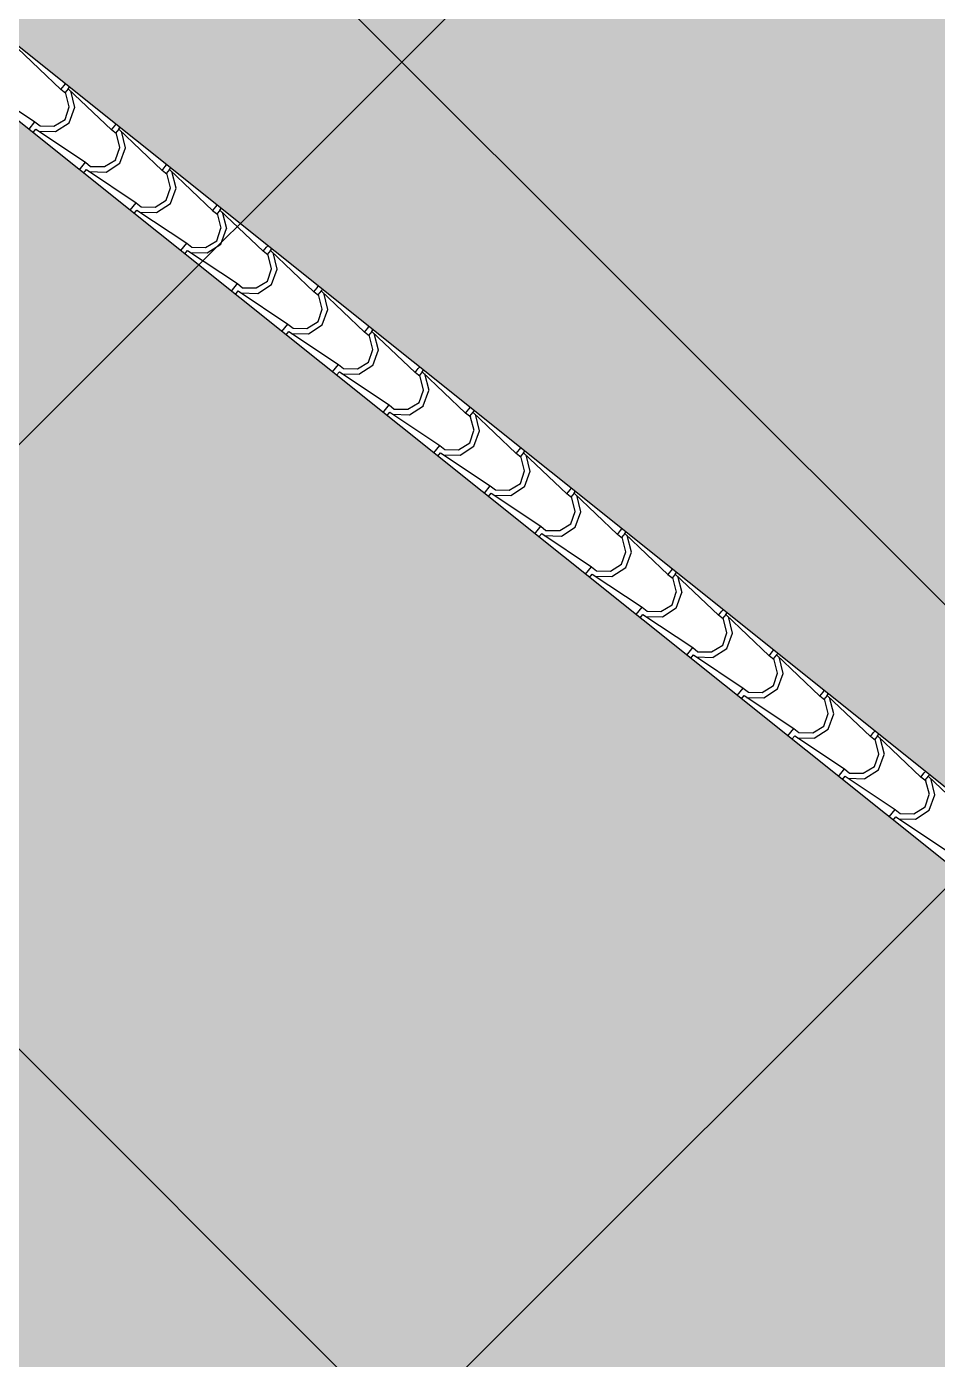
# Model space of a CAD drawing. Header units: millimetres. Extents: x 648844 to 649530, y 1246379 to 1246752.
# Drawn here: x 649280.753 to 649283.102, y 1246558.568 to 1246562.007 of the extents above; entities that cross this region are included whole.
import ezdxf

# ---------------------------------------------------------------- set-up
doc = ezdxf.new("R2010")
doc.units = ezdxf.units.MM
doc.header["$LTSCALE"] = 20
doc.header["$MEASUREMENT"] = 0
doc.layers.get('0').update_dxf_attribs({"linetype": 'CONTINUOUS'})
doc.layers.add('TECHO', color=30, linetype='CONTINUOUS')

# ---------------------------------------------------------------- blocks, each defined once
blk = doc.blocks.new('TEJA45')
at = {"layer": 'TECHO'}
for p, q in [((-2.951697484704049, -1.308165190734027), (-3.069854994335593, -1.208912739388328)), ((-3.145534028330822, -1.284549470664484), (-3.046281576985123, -1.402706980296024)), ((-3.001359493704399, -1.296359515692334), (-3.039169859591645, -1.315264738909722)), ((-2.957716580713537, -1.302133859900632), (-3.001434936966255, -1.296225936410309)), ((-2.943735979030137, -1.30019800379182), (-2.951708902108109, -1.308170926869789)), ((-3.0391459029412, -1.315229121896984), (-3.058051126158588, -1.35303948778423)), ((-3.029513834642891, -1.324882324775018), (-3.04369274836565, -1.355603361677225)), ((-2.998821597585632, -1.310690804050708), (-3.029542634487839, -1.324869717773467)), ((-2.963397067206301, -1.315275886081), (-2.998844276483048, -1.310549618818627)), ((-2.951708902108209, -1.327076133771623), (-2.963524656421839, -1.315260379457996)), ((-2.934283375579234, -1.309650607242723), (-2.951708902108116, -1.327076133771605)), ((-2.833540014100954, -1.426322911206864), (-2.951697523732498, -1.327070459861165)), ((-3.058227097509651, -1.352923938697906), (-3.052319174019324, -1.39664229495062)), ((-3.043859905866945, -1.355620720871823), (-3.039133638604568, -1.391067930148573)), ((-3.046234936617125, -1.402696961378805), (-3.049801996208117, -1.406264020969793)), ((-3.046234936617132, -1.402696961378801), (-3.036782333166229, -1.393244357927898)), ((-3.039145484028822, -1.390881207065195), (-3.027329729715191, -1.402696961378822)), ((-3.027329729715319, -1.402696961378808), (-3.036782333166222, -1.412149564829711)), ((-3.027376307857871, -1.402706941267724), (-2.928123856512173, -1.520864450899264)), ((-3.036782333166229, -1.412149564829722), (-3.040349392757221, -1.415716624420718)), ((-2.920988373062443, -1.433386853144871), (-2.93989359627983, -1.471197219032117)), ((-2.911357425872332, -1.4430387879666), (-2.925536339595091, -1.473759824868807)), ((-2.883201762456508, -1.414517045571095), (-2.921012128343754, -1.433422268788483)), ((-2.880665134394938, -1.428847212821609), (-2.911386171297146, -1.443026126544368)), ((-2.839558204278752, -1.420292435457334), (-2.883276560531471, -1.414384511967011)), ((-2.845240586117313, -1.433433336695291), (-2.88068779539406, -1.428707069432917)), ((-2.833551358971931, -1.445233676907893), (-2.845367113285562, -1.433417922594266)), ((-2.82557843589386, -1.418355546928094), (-2.833551358971832, -1.426328470006062)), ((-2.816125832442957, -1.427808150378997), (-2.833551358971832, -1.445233676907872)), ((-2.94006852195313, -1.471082315131714), (-2.934160598462803, -1.514800671384428)), ((-2.925702455252711, -1.473777201960754), (-2.920976187990334, -1.509224411237504)), ((-2.715382543497938, -1.544480631679626), (-2.833540053129482, -1.445228180333928)), ((-2.928077393480862, -1.520854504515082), (-2.918624790029959, -1.511401901064179)), ((-2.920987940892545, -1.509038750201469), (-2.909172186578914, -1.520854504515096)), ((-2.928077393480848, -1.520854504515079), (-2.931644453071847, -1.524421564106078)), ((-2.918624790029945, -1.530307107965989), (-2.922191849620937, -1.533874167556977)), ((-2.909172186579042, -1.520854504515082), (-2.918624790029945, -1.530307107965985)), ((-2.90921858738551, -1.520864411870264), (-2.809966136039812, -1.639021921501804)), ((-2.765044031208639, -1.53267457544986), (-2.802854397095885, -1.551579798667248)), ((-2.762508671203413, -1.547003621592122), (-2.793229708105621, -1.561182535314881)), ((-2.721399827845794, -1.538451011013787), (-2.765118184098512, -1.532543087523464)), ((-2.727084105028339, -1.551590787309578), (-2.762531314305086, -1.546864520047205)), ((-2.70742089275759, -1.536513090064368), (-2.715393815835554, -1.544486013142333)), ((-2.697968289306687, -1.545965693515264), (-2.715393815835561, -1.563391220044142)), ((-2.802830843183706, -1.551544584392804), (-2.821736066401094, -1.58935495028005)), ((-2.793201017101389, -1.561195251157347), (-2.807379930824148, -1.591916288059554)), ((-2.715393815835654, -1.563391220044164), (-2.727209570149284, -1.551575465730537)), ((-2.597225072894837, -1.662638352152463), (-2.715382582526381, -1.563385900806765)), ((-2.821909946396609, -1.589240691565525), (-2.816002022906282, -1.63295904781824)), ((-2.807545004638243, -1.591933683051483), (-2.802818737375866, -1.627380892328233)), ((-2.809919850344571, -1.639012047651349), (-2.813486909935563, -1.642579107242341)), ((-2.809919850344592, -1.639012047651342), (-2.800467246893689, -1.629559444200439)), ((-2.800467246893675, -1.648464651102259), (-2.80403430648466, -1.652031710693247)), ((-2.802830397756267, -1.627196293337743), (-2.791014643442637, -1.63901204765137)), ((-2.791014643442779, -1.639012047651352), (-2.800467246893682, -1.648464651102255)), ((-2.791060866912552, -1.639021882473511), (-2.691808415566854, -1.757179392105051)), ((-2.646886299960727, -1.650832105328611), (-2.684696665847973, -1.669737328545999)), ((-2.603241451412842, -1.656609586570244), (-2.64695980766556, -1.650701663079921)), ((-2.684673313304934, -1.669702315640684), (-2.703578536522322, -1.70751268152793)), ((-2.675044608331199, -1.679351714349746), (-2.689223522053958, -1.710072751251953)), ((-2.644352208011057, -1.665160030362259), (-2.675073244913264, -1.679338944085018)), ((-2.608927623939351, -1.669748237923873), (-2.644374833216098, -1.665021970661499)), ((-2.597236272699377, -1.681548763180434), (-2.609052027013007, -1.669733008866807)), ((-2.589263349621319, -1.654670633200642), (-2.597236272699284, -1.662643556278606)), ((-2.579810746170416, -1.664123236651537), (-2.597236272699291, -1.681548763180416)), ((-2.479067602291742, -1.780796072625296), (-2.597225111923287, -1.681543621279598)), ((-2.703751370840337, -1.707399067997532), (-2.69784344735001, -1.751117424250246)), ((-2.689387554024243, -1.710090164138617), (-2.684661286761866, -1.745537373415367)), ((-2.691762307208315, -1.757169590787623), (-2.682309703757412, -1.74771698733672)), ((-2.68467285461999, -1.745353836474017), (-2.672857100306359, -1.757169590787644)), ((-2.6917623072083, -1.757169590787623), (-2.695329366799299, -1.760736650378618)), ((-2.682309703757404, -1.766622194238533), (-2.685876763348396, -1.770189253829525)), ((-2.672857100306501, -1.757169590787626), (-2.682309703757404, -1.766622194238529)), ((-2.672903146439751, -1.757179353076573), (-2.573650695094052, -1.875336862708114)), ((-2.566515783426183, -1.787860046888596), (-2.585421006643571, -1.825670412775843)), ((-2.528728568712808, -1.768989635207362), (-2.566538934600054, -1.78789485842475)), ((-2.526195744820356, -1.783316439133152), (-2.556916781722563, -1.797495352855911)), ((-2.485083074978959, -1.774768162126826), (-2.528801431231678, -1.768860238636503)), ((-2.490771142848558, -1.787905688538405), (-2.526218352125305, -1.783179421276031)), ((-2.479078729563099, -1.799706306316704), (-2.49089448387673, -1.787890552003077)), ((-2.471105806485042, -1.772828176336908), (-2.479078729563014, -1.780801099414884)), ((-2.461653203034139, -1.782280779787811), (-2.479078729563021, -1.799706306316693)), ((-2.556888199560625, -1.797508177541324), (-2.571067113283384, -1.828229214443532)), ((-2.360910131688691, -1.898953793098098), (-2.479067641320235, -1.799701341752399)), ((-2.585592795284057, -1.825557444429538), (-2.579684871793731, -1.869275800682253)), ((-2.571230103409881, -1.828246645228447), (-2.566503836147504, -1.863693854505197)), ((-2.57360476407203, -1.8753271339239), (-2.577171823663022, -1.878894193514888)), ((-2.573604764072044, -1.875327133923896), (-2.564152160621141, -1.865874530472993)), ((-2.564152160621134, -1.88477973737481), (-2.567719220212119, -1.888346796965795)), ((-2.566515311483712, -1.863511379610291), (-2.554699557170082, -1.875327133923918)), ((-2.554699557170231, -1.8753271339239), (-2.564152160621134, -1.884779737374803)), ((-2.554745425967099, -1.875336823679472), (-2.4554929746214, -1.993494333311013)), ((-2.410570837464945, -1.887147165086127), (-2.448381203352191, -1.906052388303515)), ((-2.366924698544189, -1.892926737683524), (-2.410643054796907, -1.887018814193201)), ((-2.352948263348772, -1.890985719473182), (-2.360921186426737, -1.898958642551147)), ((-2.448358253547411, -1.906017778136452), (-2.467263476764799, -1.943828144023698)), ((-2.438731790789681, -1.915664640732071), (-2.452910704512441, -1.946385677634279)), ((-2.408039281628007, -1.901472847903293), (-2.438760318530214, -1.915651761626052)), ((-2.37261466176048, -1.906063139152575), (-2.408061871037226, -1.901336871890202)), ((-2.360921186426822, -1.917863849452974), (-2.372736940740452, -1.906048095139347)), ((-2.343495659897869, -1.900438322924082), (-2.360921186426744, -1.91786384945296)), ((-2.242752661085596, -2.017111513570935), (-2.36091017071714, -1.917859062225236)), ((-2.467434219727544, -1.943715820863346), (-2.461526296237217, -1.987434177116061)), ((-2.453072652795534, -1.946403126318273), (-2.448346385533156, -1.981850335595023)), ((-2.455447220935753, -1.993484677060163), (-2.459014280526745, -1.997051736651155)), ((-2.455447220935774, -1.993484677060167), (-2.445994617484871, -1.984032073609264)), ((-2.448357768347435, -1.981668922746564), (-2.436542014033805, -1.993484677060192)), ((-2.436542014033954, -1.993484677060167), (-2.445994617484857, -2.00293728051107)), ((-2.436587705494148, -1.993494294282709), (-2.337335254148449, -2.111651803914249)), ((-2.445994617484857, -2.002937280511077), (-2.449561677075849, -2.006504340102069)), ((-2.330200723668653, -2.024175509384364), (-2.349105946886041, -2.06198587527161)), ((-2.292413106217047, -2.005304694964895), (-2.330223472104294, -2.024209918182283)), ((-2.289882818437306, -2.01962925667419), (-2.320603855339513, -2.033808170396949)), ((-2.248766322111209, -2.011085313239978), (-2.292484678363927, -2.005177389749655)), ((-2.254458180670589, -2.024220589766987), (-2.289905389947336, -2.019494322504613)), ((-2.242763643290544, -2.036021392589245), (-2.254579397604175, -2.024205638275618)), ((-2.234790720212501, -2.009143262609456), (-2.242763643290466, -2.017116185687421)), ((-2.225338116761598, -2.018595866060352), (-2.242763643290473, -2.03602139258923)), ((-2.349275644170781, -2.061874197298959), (-2.343367720680455, -2.105592553551674)), ((-2.320575382019115, -2.03382110392365), (-2.334754295741874, -2.064542140825857)), ((-2.124595190482452, -2.135269234043804), (-2.242752700113996, -2.036016782698105)), ((-2.3349152021813, -2.064559607407208), (-2.330188934918922, -2.100006816683958)), ((-2.337289677799482, -2.111642220196437), (-2.340856737390475, -2.115209279787429)), ((-2.337289677799497, -2.111642220196437), (-2.327837074348594, -2.102189616745534)), ((-2.327837074348587, -2.121094823647347), (-2.331404133939571, -2.124661883238335)), ((-2.330200225211158, -2.099826465882838), (-2.318384470897527, -2.111642220196465)), ((-2.318384470897684, -2.11164222019644), (-2.327837074348587, -2.121094823647343)), ((-2.31842998502119, -2.111651764885952), (-2.219177533675492, -2.229809274517493)), ((-2.174255374969171, -2.123462224843657), (-2.212065740856417, -2.142367448061044)), ((-2.13060794567825, -2.129243888796434), (-2.174326301930968, -2.123335965306111)), ((-2.116633177076224, -2.12730080574573), (-2.124606100154196, -2.135273728823698)), ((-2.212043193789889, -2.142333240632247), (-2.230948417007276, -2.180143606519493)), ((-2.202418973248939, -2.151977567116056), (-2.216597886971698, -2.182698604018263)), ((-2.17172635524495, -2.137785665444323), (-2.202447392147157, -2.151964579167082)), ((-2.136301699582951, -2.1423780403811), (-2.171748908859698, -2.137651773118726)), ((-2.124606100154267, -2.154178935725515), (-2.136421854467898, -2.142363181411888)), ((-2.107180573625321, -2.136753409196629), (-2.124606100154203, -2.154178935725511)), ((-2.006437719879479, -2.253426954516531), (-2.124595229511023, -2.154174503170832)), ((-2.231117068614253, -2.180032573732767), (-2.225209145123927, -2.223750929985481)), ((-2.216757751567307, -2.182716088494338), (-2.21203148430493, -2.218163297771088)), ((-2.219132134663212, -2.229799763332714), (-2.222699194254211, -2.233366822923713)), ((-2.219132134663226, -2.229799763332704), (-2.209679531212323, -2.220347159881801)), ((-2.21204268207488, -2.217984009019112), (-2.20022692776125, -2.229799763332739)), ((-2.200226927761413, -2.229799763332711), (-2.209679531212316, -2.239252366783614)), ((-2.200272264548389, -2.229809235489022), (-2.10101981320269, -2.347966745120562)), ((-2.209679531212316, -2.239252366783628), (-2.213246590803301, -2.242819426374613)), ((-2.093885663911145, -2.260490971880152), (-2.112790887128533, -2.298301337767398)), ((-2.056097643721237, -2.241619754722393), (-2.093908009608484, -2.260524977939781)), ((-2.0535698920526, -2.25594207421446), (-2.084290928954807, -2.270120987937219)), ((-2.012449569244382, -2.247402464353016), (-2.0561679254971, -2.241494540862693)), ((-2.01814521849397, -2.260535490995387), (-2.053592427770717, -2.255809223733014)), ((-2.00644855701799, -2.272336478861785), (-2.01826431133162, -2.260520724548158)), ((-1.998475633939961, -2.245458348881996), (-2.006448557017933, -2.253431271959968)), ((-1.989023030489065, -2.254910952332899), (-2.00644855701794, -2.272336478861774)), ((-2.112958493057739, -2.298190950166578), (-2.107050569567413, -2.341909306419293)), ((-2.098600300952711, -2.300872569585966), (-2.093874033690334, -2.336319778862716)), ((-2.084262564478372, -2.270134030307631), (-2.098441478201131, -2.300855067209838)), ((-1.888280249276384, -2.371584674989364), (-2.006437758907929, -2.272332223643666)), ((-2.100974591526956, -2.347957306468981), (-2.091521988076053, -2.338504703018078)), ((-2.093885138938603, -2.336141552155386), (-2.082069384624972, -2.347957306469013)), ((-2.100974591526949, -2.347957306468984), (-2.104541651117941, -2.351524366059977)), ((-2.091521988076053, -2.357409909919891), (-2.095089047667038, -2.36097696951088)), ((-2.08206938462515, -2.347957306468984), (-2.091521988076053, -2.357409909919888)), ((-2.082114544075594, -2.347966706092084), (-1.982862092729896, -2.466124215723625)), ((-1.937939912473382, -2.359777284601172), (-1.975750278360628, -2.37868250781856)), ((-1.894291192809604, -2.365561039909714), (-1.938009549062322, -2.359653116419391)), ((-1.880318090803684, -2.36361589201827), (-1.888291013881656, -2.371588815096242)), ((-1.870865487352781, -2.37306849546917), (-1.888291013881656, -2.390494021998048)), ((-1.975728134032373, -2.378648703128039), (-1.994633357249761, -2.416459069015286)), ((-1.966106155707806, -2.388290493499209), (-1.980285069430565, -2.419011530401416)), ((-1.935413428861892, -2.374098482985353), (-1.9661344657641, -2.388277396708112)), ((-1.899988737404087, -2.378692941609803), (-1.935435946680833, -2.373966674347429)), ((-1.888291013881712, -2.390494021998055), (-1.900106768195343, -2.378678267684428)), ((-1.770122778673276, -2.489742395462201), (-1.88828028830482, -2.390489944116503)), ((-1.994799917501467, -2.416349326598581), (-1.988891994011141, -2.460067682851296)), ((-1.980442850338477, -2.419029050674897), (-1.9757165830761, -2.454476259951647)), ((-1.982817048390672, -2.466114849605258), (-1.986384107981671, -2.469681909196254)), ((-1.982817048390686, -2.466114849605255), (-1.973364444939783, -2.456662246154352)), ((-1.973364444939769, -2.475567453056165), (-1.976931504530761, -2.479134512647157)), ((-1.975727595802326, -2.45429909529166), (-1.963911841488695, -2.466114849605287)), ((-1.963911841488866, -2.466114849605262), (-1.973364444939769, -2.475567453056165)), ((-1.963956823602786, -2.466124176695153), (-1.864704372257087, -2.584281686326694)), ((-1.857570604153629, -2.496806434375973), (-1.876475827371017, -2.534616800263219)), ((-1.847949746937246, -2.506446956690787), (-1.862128660660005, -2.537167993592995)), ((-1.81978218122547, -2.477934814479919), (-1.857592547112716, -2.496840037697307)), ((-1.817256965671191, -2.49225489175625), (-1.847978002573399, -2.506433805479009)), ((-1.776132816376645, -2.483719615466171), (-1.819851172629363, -2.477811691975848)), ((-1.781832256316001, -2.496850392223973), (-1.817279465592748, -2.492124124961599)), ((-1.770133470745435, -2.508651565134326), (-1.781949225059066, -2.496835810820698)), ((-1.762160547667406, -2.481773435154544), (-1.770133470745378, -2.489746358232519)), ((-1.752707944216503, -2.49122603860544), (-1.770133470745392, -2.508651565134326)), ((-1.651965308070274, -2.607900115934964), (-1.770122817701818, -2.508647664589265)), ((-1.876641341944946, -2.534507703032396), (-1.87073341845462, -2.578226059285111)), ((-1.862285399724364, -2.537185531762926), (-1.857559132461986, -2.572632741039676)), ((-1.864659505254409, -2.584272392741529), (-1.855206901803506, -2.574819789290625)), ((-1.857570052666048, -2.572456638427933), (-1.845754298352418, -2.584272392741561)), ((-1.864659505254394, -2.584272392741536), (-1.868226564845386, -2.587839452332524)), ((-1.855206901803506, -2.593724996192442), (-1.85877396139449, -2.597292055783427)), ((-1.845754298352588, -2.584272392741532), (-1.855206901803491, -2.593724996192435)), ((-1.845799103129842, -2.584281647298393), (-1.746546651784143, -2.702439156929936)), ((-1.701624449977572, -2.596092344358674), (-1.739434815864819, -2.614997567576061)), ((-1.699100502478842, -2.610411300526387), (-1.729821539381049, -2.624590214249146)), ((-1.657974439942784, -2.601878191022749), (-1.701692796195502, -2.595970267532426)), ((-1.663675775226118, -2.615007842838384), (-1.699122984502864, -2.61028157557601)), ((-1.644003004531143, -2.599930978290818), (-1.651975927609115, -2.60790390136879)), ((-1.634550401080247, -2.609383581741717), (-1.651975927609115, -2.626809108270585)), ((-1.73941307427485, -2.614964165623807), (-1.758318297492238, -2.652774531511053)), ((-1.729793338166296, -2.624603419881542), (-1.743972251889055, -2.655324456783749)), ((-1.651975927609158, -2.626809108270596), (-1.663791681922788, -2.614993353956969)), ((-1.533807837467222, -2.72605783640776), (-1.651965347098766, -2.626805385062063)), ((-1.758482766388425, -2.652666079466204), (-1.752574842898099, -2.696384435718921)), ((-1.74412794911013, -2.655342012851861), (-1.739401681847752, -2.690789222128609)), ((-1.746501962118131, -2.702429935877808), (-1.750069021709123, -2.7059969954688)), ((-1.746501962118138, -2.702429935877801), (-1.737049358667235, -2.692977332426899)), ((-1.737049358667228, -2.711882539328702), (-1.74061641825822, -2.715449598919694)), ((-1.739412509529771, -2.690614181564206), (-1.72759675521614, -2.702429935877833)), ((-1.727596755216325, -2.702429935877797), (-1.737049358667228, -2.711882539328698)), ((-1.727641382657168, -2.702439117901289), (-1.62838893131147, -2.820596627532831)), ((-1.583466718729703, -2.714249874237447), (-1.621277084616949, -2.733155097454834)), ((-1.539816063508901, -2.720036766579328), (-1.583534419761619, -2.714128843089005)), ((-1.621255544396092, -2.733121896871717), (-1.64016076761348, -2.770932262758963)), ((-1.611636929396113, -2.742759883073942), (-1.625815843118872, -2.77348091997615)), ((-1.580944039287303, -2.7285677092969), (-1.61166507618951, -2.742746623019661)), ((-1.545519294137577, -2.733165293452616), (-1.580966503414324, -2.728439026190243)), ((-1.53381838447288, -2.744966651406866), (-1.545634138786511, -2.733150897093239)), ((-1.525845461394866, -2.718088521427086), (-1.533818384472845, -2.726061444505063)), ((-1.51639285794397, -2.727541124877987), (-1.533818384472845, -2.744966651406861)), ((-1.415650366864114, -2.844215556880595), (-1.533807876495658, -2.744963105534897)), ((-1.640324190831912, -2.770824455900016), (-1.634416267341585, -2.814542812152732)), ((-1.625970498495889, -2.773498493940787), (-1.621244231233511, -2.808945703217535)), ((-1.628344418981868, -2.820587479014073), (-1.618891815530965, -2.811134875563171)), ((-1.621254966393494, -2.808771724700478), (-1.609439212079863, -2.820587479014105)), ((-1.628344418981861, -2.820587479014081), (-1.631911478572853, -2.824154538605073)), ((-1.618891815530958, -2.830040082464977), (-1.622458875121943, -2.833607142055964)), ((-1.609439212080055, -2.820587479014074), (-1.618891815530958, -2.830040082464976)), ((-1.609483662184388, -2.820596588504353), (-1.51023121083869, -2.938754098135895)), ((-1.503098014517342, -2.851279628119626), (-1.522003237734729, -2.889089994006872)), ((-1.46530898748177, -2.832407404116191), (-1.503119353369016, -2.851312627333577)), ((-1.462787576096609, -2.846724118067796), (-1.493508612998816, -2.860903031790556)), ((-1.421657687075943, -2.838195342135784), (-1.465376043328661, -2.832287418645461)), ((-1.427362813048141, -2.851322744066966), (-1.462810022324888, -2.846596476804592)), ((-1.415660841336603, -2.863124194543138), (-1.427476595650234, -2.851308440229511)), ((-1.407687918258596, -2.836246064563362), (-1.415660841336567, -2.84421898764133)), ((-1.3982353148077, -2.845698668014265), (-1.415660841336575, -2.86312419454314)), ((-1.52216561527564, -2.888982832332024), (-1.516257691785313, -2.93270118858474)), ((-1.49348052062517, -2.860916346264695), (-1.507659434347929, -2.891637383166902)), ((-1.297492896261055, -2.962373277353398), (-1.415650405892599, -2.8631208260077)), ((-1.507813047881541, -2.891654975030615), (-1.503086780619164, -2.927102184307364)), ((-1.510186875845584, -2.938745022150348), (-1.513753935436576, -2.942312081741342)), ((-1.510186875845591, -2.938745022150343), (-1.500734272394688, -2.929292418699442)), ((-1.500734272394688, -2.948197625601257), (-1.50430133198568, -2.95176468519225)), ((-1.503097423257216, -2.92692926783675), (-1.491281668943586, -2.938745022150377)), ((-1.491281668943785, -2.938745022150346), (-1.500734272394688, -2.948197625601248)), ((-1.491325941711573, -2.938754059107428), (-1.392073490365874, -3.05691156873897)), ((-1.3471512562339, -2.950564933994952), (-1.384961622121146, -2.969470157212339)), ((-1.303499310642067, -2.956353917692363), (-1.347217666894785, -2.95044599420204)), ((-1.289530375122325, -2.954403607699636), (-1.297503298200297, -2.962376530777604)), ((-1.384940484638584, -2.969437359367509), (-1.403845707855972, -3.007247725254755)), ((-1.375324111854219, -2.979072809455447), (-1.389503025576978, -3.009793846357654)), ((-1.344631112905077, -2.964880526838311), (-1.375352149807284, -2.979059440561072)), ((-1.30920633195916, -2.969480194681257), (-1.344653541235907, -2.964753927418883)), ((-1.297503298200326, -2.98128173767941), (-1.309319052513956, -2.969465983365783)), ((-1.280077771671422, -2.963856211150533), (-1.297503298200297, -2.981281737679408)), ((-1.17933542565796, -3.080530997826234), (-1.297492935289505, -2.981278546480535)), ((-1.40400703971887, -3.007141208767635), (-1.398099116228543, -3.050859565020351)), ((-1.389655597267307, -3.009811456119547), (-1.38492933000493, -3.045258665396295)), ((-1.392029332709313, -3.056902565286622), (-1.395596392300305, -3.060469624877616)), ((-1.39202933270932, -3.056902565286615), (-1.382576729258417, -3.047449961835714)), ((-1.384939880120939, -3.045086810973022), (-1.373124125807308, -3.056902565286649)), ((-1.373124125807507, -3.056902565286615), (-1.38257672925841, -3.066355168737516)), ((-1.373168221238906, -3.056911529710316), (-1.273915769893208, -3.175069039341858)), ((-1.38257672925841, -3.066355168737525), (-1.386143788849402, -3.069922228328515)), ((-1.266782954759819, -3.087595090615395), (-1.285688177977207, -3.125405456502641)), ((-1.228993524985981, -3.068722463873701), (-1.266803890873227, -3.087627687091087)), ((-1.226474649713545, -3.083036935608828), (-1.257195686615752, -3.097215849331588)), ((-1.185340934208199, -3.074512493248939), (-1.229059290460917, -3.068604569758616)), ((-1.191049850870634, -3.087637645295489), (-1.226497060147381, -3.082911378033115)), ((-1.179345755064048, -3.099439280815682), (-1.191161509377679, -3.087623526502055)), ((-1.171372831986048, -3.072561150835908), (-1.17934575506402, -3.08053407391388)), ((-1.161920228535152, -3.082013754286805), (-1.179345755064027, -3.099439280815679)), ((-1.285848464162349, -3.125299585201443), (-1.279940540672023, -3.169017941454159)), ((-1.271498146653059, -3.127967937208478), (-1.266771879390681, -3.163415146485226)), ((-1.257167703084427, -3.097229272648676), (-1.271346616807186, -3.127950309550883)), ((-1.061177955054944, -3.198688718298998), (-1.179335464686488, -3.099436266953299)), ((-1.266782336984662, -3.163244354109294), (-1.254966582671031, -3.175060108422921)), ((-1.273871789573036, -3.175060108422898), (-1.277438849164028, -3.17862716801389)), ((-1.27387178957305, -3.17506010842289), (-1.264419186122147, -3.165607504971989)), ((-1.26441918612214, -3.184512711873795), (-1.267986245713132, -3.188079771464787)), ((-1.25496658267123, -3.175060108422885), (-1.264419186122133, -3.184512711873786)), ((-1.255010500765955, -3.175069000313561), (-1.155758049420257, -3.293226509945104)), ((-1.110835793738119, -3.186879993752481), (-1.148646159625365, -3.205785216969867)), ((-1.067182557776142, -3.192671068805273), (-1.110900914028861, -3.18676314531495)), ((-1.053215288849778, -3.190718693972176), (-1.06118821192775, -3.198691617050144)), ((-1.148625424881047, -3.205752821863278), (-1.167530648098435, -3.243563187750524)), ((-1.139011294313853, -3.215385735840252), (-1.153190208036612, -3.24610677274246)), ((-1.108318186521188, -3.201193344378961), (-1.139039223423396, -3.215372258101722)), ((-1.072893369781191, -3.20579509590984), (-1.108340579057938, -3.201068828647466)), ((-1.061188211927771, -3.217596823951954), (-1.073003966241401, -3.205781069638327)), ((-1.043762685398882, -3.200171297423076), (-1.061188211927757, -3.217596823951951)), ((-0.9430204844518499, -3.316846438771833), (-1.061177994083394, -3.217593987426135)), ((-1.167689888606077, -3.243457961633453), (-1.16178196511575, -3.287176317886169)), ((-1.153340696038832, -3.246124418297407), (-1.148614428776455, -3.281571627574156)), ((-1.155714246436766, -3.293217651559162), (-1.159281306027758, -3.296784711150153)), ((-1.155714246436773, -3.293217651559161), (-1.14626164298587, -3.283765048108259)), ((-1.148624793848384, -3.281401897245566), (-1.136809039534754, -3.293217651559193)), ((-1.136809039534967, -3.293217651559159), (-1.14626164298587, -3.30267025501006)), ((-1.136852780293168, -3.293226470916625), (-1.03760032894747, -3.411383980548168)), ((-1.14626164298587, -3.302670255010067), (-1.149828702576862, -3.306237314601058)), ((-1.030467895002317, -3.323910553111215), (-1.049373118219705, -3.361720918998461)), ((-1.020854885543294, -3.333542199031832), (-1.035033799266053, -3.36426323593404)), ((-0.9926780624902207, -3.305037523631229), (-1.030488428377467, -3.323942746848616)), ((-0.9901617233296705, -3.319349753149474), (-1.020882760231878, -3.333528666872235)), ((-0.9490241813413647, -3.310829644361974), (-0.9927425375940828, -3.304921720871651)), ((-0.9547368886917553, -3.32395254652419), (-0.9901840979685019, -3.319226279261816)), ((-0.9430306687914936, -3.335754367088226), (-0.9548464231051241, -3.323938612774599)), ((-0.9350577457135074, -3.30887623710845), (-0.9430306687914793, -3.316849160186418)), ((-0.9256051422626115, -3.318328840559349), (-0.9430306687914793, -3.335754367088221)), ((-0.8248630138487556, -3.435004159244665), (-0.9430205234802997, -3.335751707898966)), ((-1.049531313049314, -3.361616338069064), (-1.043623389558988, -3.40533469432178)), ((-1.035183245424484, -3.364280899387238), (-1.030456978162107, -3.399728108663986)), ((-1.037556703300503, -3.411375194695433), (-1.0281040998496, -3.401922591244531)), ((-1.030467250712107, -3.399559440381838), (-1.018651496398476, -3.411375194695465)), ((-1.037556703300496, -3.411375194695436), (-1.041123762891495, -3.414942254286435)), ((-1.028104099849593, -3.420827798146338), (-1.031671159440585, -3.424394857737328)), ((-1.018651496398689, -3.411375194695433), (-1.028104099849593, -3.420827798146334)), ((-1.018695059820502, -3.411383941519517), (-0.9194426084748031, -3.52954145115106))]:
    blk.add_line(p, q, dxfattribs=at)

msp = doc.modelspace()

# ---------------------------------------------------------------- hatches: boundary and pattern name
h = msp.add_hatch()
h.set_pattern_fill('ANSI37', color=4, scale=20, style=0)
h.set_pattern_definition([(45, (-526.4316489867633, -3378.367883687839), (-1.767766952966369, 1.767766952966369), []), (135, (-526.4316489867633, -3378.367883687839), (-1.767766952966369, -1.767766952966369), [])])
h.paths.add_polyline_path([(649227.1070225898, 1246567.94119936), (649231.6771613231, 1246532.207660218), (649229.0601248409, 1246515.25948995), (649314.6874600542, 1246516.703207979), (649306.9879679593, 1246570.059864507)])
h.paths.add_polyline_path([(649257.7023071024, 1246528.978252781), (649287.2058541841, 1246528.978252781), (649287.2058541841, 1246534.492441051), (649257.7023071024, 1246534.492441051)], flags=24)
at = {"layer": 'TECHO'}
h = msp.add_hatch(dxfattribs=at)
h.set_pattern_fill('SPANTILE', color=9, scale=0.2049999999999999, angle=114.7224991800267, style=0, pattern_type=2)
h.set_pattern_definition([(91.37722448474382, (649228.872695296, 1246571.230990241), (0.0682071460267748, -2.467584469708936), [0.1893117599999998, -4.543480804999995]), (186.3469244847441, (649228.868145364, 1246571.420247257), (-0.2264059085777061, 0.1810810994032877), [0.01639999999999992, -0.1885999999999994]), (6.346924484744093, (649228.6625888676, 1246571.413884332), (0.2264059085777061, -0.1810810994032878), [0.05739999999999985, -0.1475999999999994]), (276.3469244847441, (649228.7196370488, 1246571.420229806), (-0.1810810994032877, -0.226405908577706), [0.0205, -0.1845]), (96.34692448474402, (649228.8522991317, 1246571.414359394), (0.1810810994032876, 0.2264059085777061), [0.02049999999999999, -0.1844999999999999]), (6.346924484744093, (649228.8500328913, 1246571.434733745), (0.2264059085777061, -0.1810810994032878), [0.01639999999999993, -0.1885999999999994]), (6.346924484744093, (649228.6644018601, 1246571.397584852), (0.2264059085777061, -0.1810810994032878), [0.04099999999999986, -0.1639999999999994]), (281.3166244847441, (649228.7051505608, 1246571.402117333), (0.4756906117260833, -2.422260054542764), [0.189311759999999, -4.543480804999968]), (313.6508244847441, (649228.7062836812, 1246571.391930158), (-3.033923798446827, 3.169030816523186), [0.05412163999999995, -5.358033749999993]), (347.9120244847441, (649228.7436417467, 1246571.352770007), (0.4301494649268827, -0.1584183596341564), [0.05186130999999976, -0.596405474999996]), (24.78182448474418, (649228.79435318, 1246571.341909503), (-0.3848247281260904, -0.2490679976808363), [0.05186131, -0.5964054749999999]), (59.04302448474405, (649228.8414386284, 1246571.363647961), (2.263401555616731, 3.758252696252264), [0.05412163999999998, -5.358033749999997]), (346.1220244847441, (649228.7522425535, 1246571.368165173), (-2.331827793774861, 0.5656893258233497), [0.04150942499999999, -4.109424259999999]), (26.57182448474416, (649228.7925401876, 1246571.358208984), (2.150528179267808, 1.064262102748422), [0.04150942499999997, -4.109424259999997]), (58.94152448474409, (649228.8296650852, 1246571.376776886), (1.742825978813584, 2.875288288087373), [0.04387184499999999, -4.343319624999998]), (313.7523244847441, (649228.7219032891, 1246571.399855455), (-2.332048156557683, 2.422039745242811), [0.043871845, -4.343319624999999])])
h.paths.add_polyline_path([(649284.5521512101, 1246558.900853708), (649279.8307597019, 1246562.677057122), (649291.2482156662, 1246563.947021569), (649287.472012252, 1246559.225630061)])
h = msp.add_hatch(dxfattribs=at)
h.set_pattern_fill('SPANTILE', color=9, scale=0.2049999999999999, angle=384.7224991800267, style=0, pattern_type=2)
h.set_pattern_definition([(181.3772244847441, (649228.8454829595, 1246571.623990761), (2.467584469708937, 0.06820714602677469), [0.18931176, -4.543480805]), (276.3469244847441, (649228.6562259432, 1246571.619440829), (-0.1810810994032876, -0.2264059085777061), [0.01639999999999999, -0.1886]), (96.34692448474402, (649228.6625888676, 1246571.413884332), (0.1810810994032876, 0.226405908577706), [0.05739999999999997, -0.1475999999999999]), (6.346924484744093, (649228.6562433942, 1246571.470932514), (0.2264059085777061, -0.1810810994032876), [0.02049999999999993, -0.1844999999999994]), (186.3469244847441, (649228.6621138059, 1246571.603594597), (-0.2264059085777061, 0.1810810994032876), [0.02049999999999992, -0.1844999999999994]), (96.34692448474402, (649228.6417394552, 1246571.601328356), (0.1810810994032876, 0.226405908577706), [0.01639999999999998, -0.1885999999999999]), (96.34692448474402, (649228.6788883478, 1246571.415697325), (0.1810810994032876, 0.226405908577706), [0.04099999999999997, -0.1639999999999999]), (11.31662448474413, (649228.6743558669, 1246571.456446026), (2.422260054542765, 0.4756906117260837), [0.1893117599999994, -4.543480804999982]), (43.65082448474411, (649228.6845430426, 1246571.457579147), (-3.169030816523185, -3.033923798446827), [0.05412163999999987, -5.358033749999983]), (77.91202448474405, (649228.7237031931, 1246571.494937211), (0.1584183596341563, 0.4301494649268827), [0.05186130999999988, -0.5964054749999979]), (114.7818244847441, (649228.7345636964, 1246571.545648645), (0.2490679976808364, -0.3848247281260903), [0.0518613099999999, -0.5964054749999983]), (149.0430244847441, (649228.7128252393, 1246571.592734094), (-3.758252696252265, 2.26340155561673), [0.05412163999999998, -5.358033749999997]), (76.12202448474406, (649228.7083080282, 1246571.503538019), (-0.5656893258233489, -2.33182779377486), [0.04150942499999997, -4.109424259999997]), (116.5718244847441, (649228.7182642162, 1246571.543835652), (-1.064262102748423, 2.150528179267808), [0.04150942499999998, -4.109424259999998]), (148.9415244847443, (649228.6996963139, 1246571.58096055), (-2.875288288087373, 1.742825978813584), [0.04387184499999999, -4.343319624999998]), (43.75232448474417, (649228.6766177447, 1246571.473198754), (-2.42203974524281, -2.332048156557682), [0.04387184499999997, -4.343319624999996])])
h.paths.add_polyline_path([(649280.6753887112, 1246554.12407208), (649284.4241508158, 1246558.811153686), (649279.7370692092, 1246562.55991579)])

# ---------------------------------------------------------------- linework, layer by layer
at = {"layer": 'TECHO', "color": 9}
for p, q in [((649284.5521512101, 1246558.900853708), (649279.8307597019, 1246562.677057122)), ((649284.4241508158, 1246558.811153686), (649279.7370692092, 1246562.55991579))]:
    msp.add_line(p, q, dxfattribs=at)

# ---------------------------------------------------------------- block references
at = {"color": 9, "rotation": 186.3469244876338}
msp.add_blockref('TEJA45', (649280.2062289602, 1246558.341993935), dxfattribs=at)

doc.saveas('drawing.dxf')
